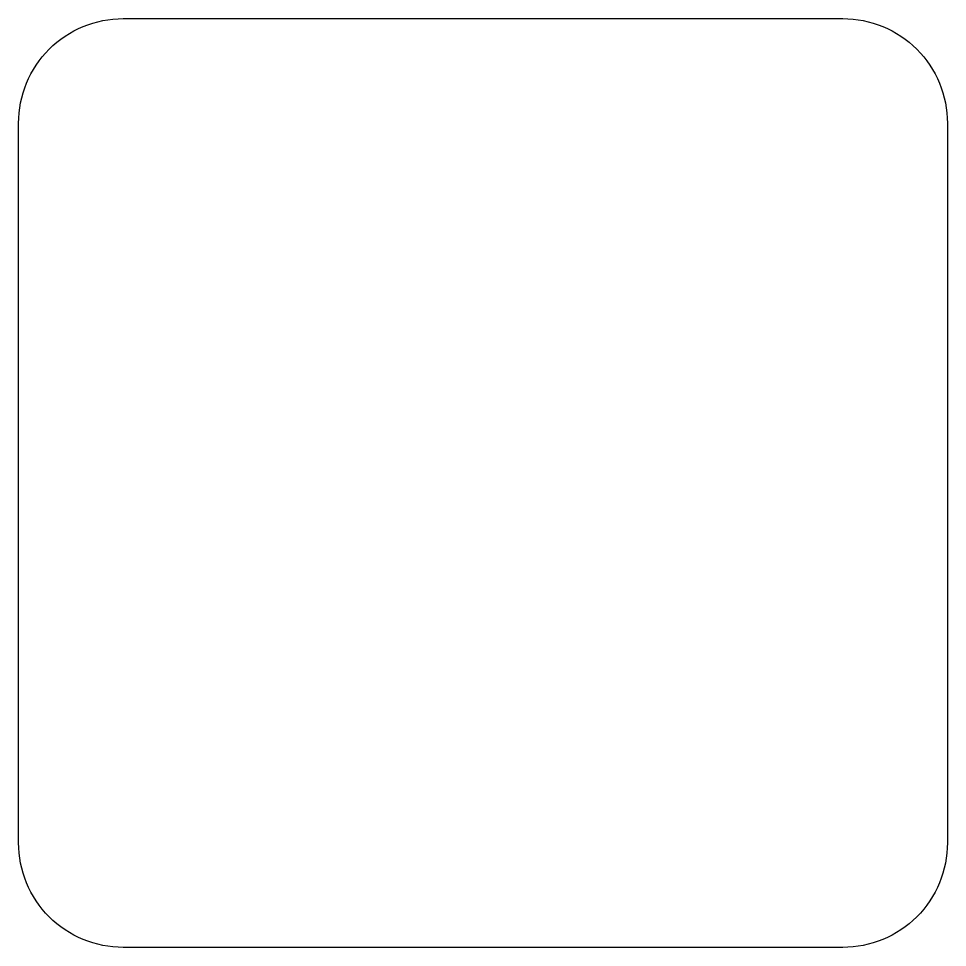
# Model space of a CAD drawing. Extents: x -22.5 to 22.5, y -22.5 to 22.5.
import ezdxf

# ---------------------------------------------------------------- set-up
doc = ezdxf.new("R2010")
doc.units = 0
doc.layers.get('0').update_dxf_attribs({"linetype": 'continuous'})

msp = doc.modelspace()

# ---------------------------------------------------------------- linework, layer by layer
at = {"color": 7}
msp.add_lwpolyline([(-17.463, 22.542), (17.462, 22.542, -0.414214), (22.542, 17.462), (22.542, -17.463, -0.414214), (17.462, -22.543), (-17.463, -22.543, -0.414214), (-22.543, -17.463), (-22.543, 0.542), (-22.543, 17.462, -0.414214)], format="xyb", close=True, dxfattribs=at)

doc.saveas('drawing.dxf')
